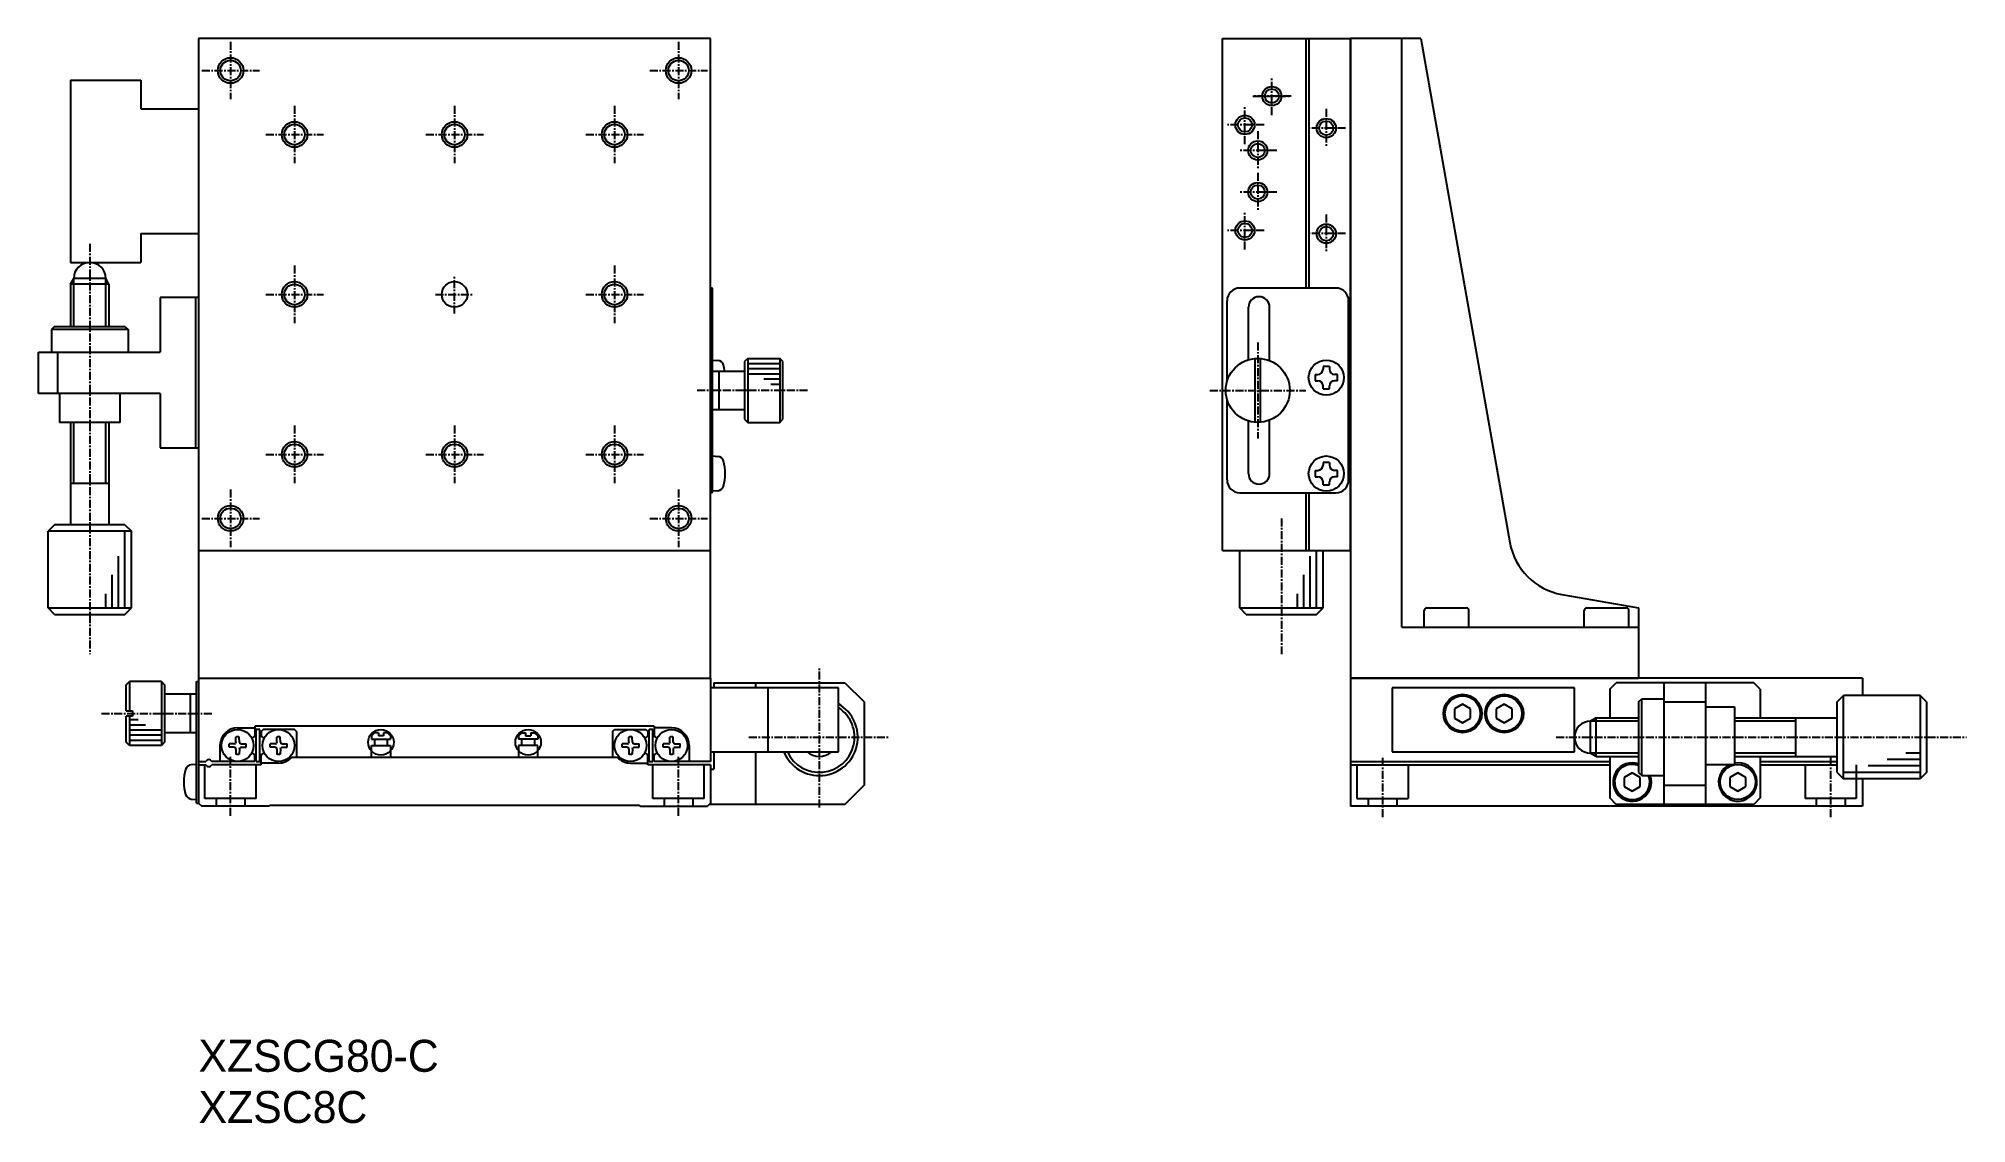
# Model space of a CAD drawing. Extents: x 76 to 378, y 34 to 203.
import ezdxf

# ---------------------------------------------------------------- set-up
doc = ezdxf.new("R2010")
doc.units = 0
doc.linetypes.add('CENTER', pattern=[2, 1.25, -0.25, 0.25, -0.25])
doc.layers.get('0').update_dxf_attribs({"linetype": 'CONTINUOUS'})
doc.layers.add('CENTER', color=1, linetype='CENTER')

msp = doc.modelspace()

# ---------------------------------------------------------------- linework, layer by layer
at = {"color": 7, "linetype": 'CONTINUOUS'}
for p, q in [((181.29, 203.21), (101.29, 203.21)), ((101.29, 203.21), (101.29, 103.21)), ((101.29, 203.21), (101.29, 123.21)), ((181.29, 103.21), (181.29, 203.21)), ((181.29, 123.21), (181.29, 203.21)), ((261.29, 203.21), (281.29, 203.21)), ((261.29, 123.21), (261.29, 203.21)), ((274.29, 203.21), (274.29, 164.21)), ((274.79, 203.21), (274.79, 164.21)), ((292.29, 203.21), (281.29, 203.21)), ((281.29, 203.21), (281.29, 103.21)), ((281.29, 123.21), (281.29, 203.21)), ((281.29, 203.21), (281.29, 123.21)), ((289.29, 111.21), (289.29, 203.21)), ((292.29, 203.21), (306.18, 124.43)), ((81.29, 196.71), (92.29, 196.71)), ((81.29, 196.71), (81.29, 168.21)), ((92.29, 196.71), (92.29, 192.21)), ((92.29, 192.21), (101.29, 192.21)), ((92.29, 172.71), (92.29, 168.21)), ((92.29, 172.71), (101.29, 172.71)), ((81.29, 168.21), (92.29, 168.21)), ((81.29, 164.84), (81.79, 165.71)), ((86.79, 165.71), (81.79, 165.71)), ((87.29, 164.84), (86.79, 165.71)), ((81.29, 164.84), (81.29, 158.21)), ((87.29, 164.84), (81.29, 164.84)), ((87.29, 164.84), (87.29, 158.21)), ((95.29, 162.71), (95.29, 154.21)), ((101.29, 162.71), (95.29, 162.71)), ((100.79, 162.71), (100.79, 139.21)), ((181.59, 164.21), (181.29, 164.21)), ((181.59, 132.21), (181.59, 164.21)), ((278.99, 164.21), (263.99, 164.21)), ((261.99, 149.61), (261.99, 162.21)), ((265.34, 152.99), (265.34, 161.21)), ((268.64, 152.85), (268.64, 161.21)), ((280.99, 134.21), (280.99, 162.21)), ((78.79, 158.21), (78.29, 157.71)), ((78.29, 157.71), (78.29, 154.21)), ((78.79, 158.21), (89.79, 158.21)), ((89.79, 158.21), (90.29, 157.71)), ((90.29, 157.71), (90.29, 154.21)), ((76.29, 147.71), (76.29, 154.21)), ((76.29, 154.21), (95.29, 154.21)), ((79.29, 147.71), (79.29, 154.21)), ((181.59, 152.96), (182.44, 152.88)), ((181.59, 151.21), (186.59, 151.21)), ((182.59, 151.21), (182.59, 145.21)), ((187.09, 153.21), (186.59, 152.71)), ((186.59, 152.71), (186.59, 143.71)), ((187.09, 153.21), (187.09, 143.21)), ((187.09, 153.21), (192.09, 153.21)), ((192.59, 152.71), (192.09, 153.21)), ((192.09, 153.21), (192.09, 143.21)), ((192.59, 143.71), (192.59, 152.71)), ((266.39, 143.22), (266.39, 153.19)), ((267.19, 143.22), (267.19, 153.19)), ((275.74, 150.71), (276.19, 150.71)), ((275.74, 150.71), (275.74, 149.71)), ((276.99, 151.96), (276.99, 151.51)), ((277.99, 151.96), (276.99, 151.96)), ((277.99, 151.96), (277.99, 151.51)), ((279.24, 150.71), (278.79, 150.71)), ((279.24, 149.71), (279.24, 150.71)), ((95.29, 147.71), (76.29, 147.71)), ((79.54, 147.71), (79.54, 143.21)), ((89.04, 143.21), (89.04, 147.71)), ((95.29, 147.71), (95.29, 139.21)), ((275.74, 149.71), (276.19, 149.71)), ((276.99, 148.46), (276.99, 148.91)), ((276.99, 148.46), (277.99, 148.46)), ((277.99, 148.46), (277.99, 148.91)), ((279.24, 149.71), (278.79, 149.71)), ((181.59, 145.21), (186.59, 145.21)), ((261.99, 134.21), (261.99, 146.81)), ((89.04, 143.21), (79.54, 143.21)), ((81.29, 143.21), (81.29, 127.21)), ((87.29, 143.21), (87.29, 127.21)), ((186.59, 143.71), (187.09, 143.21)), ((187.09, 143.21), (192.09, 143.21)), ((192.09, 143.21), (192.59, 143.71)), ((265.34, 135.21), (265.34, 143.42)), ((268.64, 135.21), (268.64, 143.56)), ((95.29, 139.21), (101.29, 139.21)), ((181.59, 137.96), (182.44, 137.88)), ((275.74, 135.71), (276.19, 135.71)), ((275.74, 135.71), (275.74, 134.71)), ((276.99, 136.96), (276.99, 136.51)), ((277.99, 136.96), (276.99, 136.96)), ((277.99, 136.96), (277.99, 136.51)), ((279.24, 135.71), (278.79, 135.71)), ((279.24, 134.71), (279.24, 135.71)), ((81.29, 133.71), (87.29, 133.71)), ((275.74, 134.71), (276.19, 134.71)), ((276.99, 133.46), (276.99, 133.91)), ((276.99, 133.46), (277.99, 133.46)), ((277.99, 133.46), (277.99, 133.91)), ((279.24, 134.71), (278.79, 134.71)), ((181.59, 132.21), (181.29, 132.21)), ((182.44, 132.53), (181.59, 132.46)), ((263.99, 132.21), (278.99, 132.21)), ((274.29, 132.21), (274.29, 123.21)), ((274.79, 132.21), (274.79, 123.21)), ((78.79, 127.21), (77.79, 126.21)), ((89.79, 127.21), (78.79, 127.21)), ((89.79, 127.21), (90.79, 126.21)), ((77.79, 114.21), (77.79, 126.21)), ((90.79, 114.21), (90.79, 126.21)), ((101.29, 123.21), (181.29, 123.21)), ((261.29, 123.21), (281.29, 123.21)), ((263.99, 114.21), (263.99, 123.21)), ((276.99, 114.21), (276.99, 123.21)), ((314.3, 116.32), (326.29, 114.21)), ((78.79, 113.21), (77.79, 114.21)), ((78.79, 113.21), (89.79, 113.21)), ((89.79, 113.21), (90.79, 114.21)), ((264.99, 113.21), (263.99, 114.21)), ((264.99, 113.21), (275.99, 113.21)), ((275.99, 113.21), (276.99, 114.21)), ((292.79, 111.21), (292.79, 113.81)), ((293.19, 114.21), (299.39, 114.21)), ((299.79, 111.21), (299.79, 113.81)), ((317.79, 111.21), (317.79, 113.81)), ((318.19, 114.21), (324.39, 114.21)), ((324.79, 111.21), (324.79, 113.81)), ((326.29, 114.21), (326.29, 103.21)), ((289.29, 111.21), (326.29, 111.21)), ((89.99, 102.21), (90.49, 102.71)), ((95.49, 102.71), (90.49, 102.71)), ((95.49, 102.71), (95.99, 102.21)), ((100.99, 83.71), (100.99, 102.71)), ((100.99, 102.71), (101.29, 102.71)), ((101.29, 103.21), (181.29, 103.21)), ((101.29, 103.21), (101.29, 83.71)), ((101.29, 103.21), (181.29, 103.21)), ((181.29, 103.21), (181.29, 90.21)), ((181.79, 102.51), (202.29, 102.51)), ((181.79, 102.51), (181.79, 101.71)), ((188.29, 102.51), (188.29, 101.71)), ((202.29, 102.51), (205.29, 99.51)), ((361.29, 103.21), (281.29, 103.21)), ((281.29, 103.21), (281.29, 83.21)), ((281.29, 103.21), (326.29, 103.21)), ((321.79, 101.51), (322.79, 102.51)), ((344.29, 102.51), (322.79, 102.51)), ((330.29, 83.51), (330.29, 102.51)), ((336.79, 83.51), (336.79, 102.51)), ((345.29, 101.51), (344.29, 102.51)), ((361.29, 103.21), (361.29, 100.51)), ((361.29, 102.71), (361.29, 102.51)), ((89.99, 98.11), (89.99, 102.21)), ((95.99, 102.21), (95.99, 93.21)), ((100.99, 100.71), (95.99, 100.71)), ((99.99, 100.71), (99.99, 94.71)), ((201.29, 101.71), (181.29, 101.71)), ((190.29, 91.71), (190.29, 101.71)), ((201.29, 91.71), (201.29, 101.71)), ((205.29, 99.51), (205.29, 86.51)), ((287.79, 101.71), (287.79, 91.71)), ((316.29, 101.71), (287.79, 101.71)), ((316.29, 91.71), (316.29, 101.71)), ((321.79, 101.51), (321.79, 97.01)), ((326.29, 99.51), (326.79, 100.01)), ((326.29, 99.51), (326.29, 88.51)), ((326.79, 100.01), (330.29, 100.01)), ((330.29, 99.51), (336.79, 99.51)), ((345.29, 101.51), (345.29, 97.01)), ((357.29, 99.51), (358.29, 100.51)), ((357.29, 88.51), (357.29, 99.51)), ((370.29, 100.51), (358.29, 100.51)), ((371.29, 99.51), (370.29, 100.51)), ((371.29, 99.51), (371.29, 88.51)), ((89.99, 98.11), (90.99, 98.11)), ((89.99, 93.21), (89.99, 97.31)), ((90.99, 97.31), (89.99, 97.31)), ((90.99, 98.11), (90.99, 97.31)), ((298.79, 99.15), (297.54, 98.43)), ((297.54, 98.43), (297.54, 96.99)), ((297.54, 96.99), (298.79, 96.26)), ((300.04, 98.43), (298.79, 99.15)), ((298.79, 96.26), (300.04, 96.99)), ((300.04, 96.99), (300.04, 98.43)), ((305.29, 99.15), (304.04, 98.43)), ((304.04, 98.43), (304.04, 96.99)), ((304.04, 96.99), (305.29, 96.26)), ((306.54, 98.43), (305.29, 99.15)), ((305.29, 96.26), (306.54, 96.99)), ((306.54, 96.99), (306.54, 98.43)), ((319.66, 97.01), (318.79, 96.51)), ((318.79, 91.51), (318.79, 96.51)), ((319.66, 91.01), (319.66, 97.01)), ((319.66, 97.01), (326.29, 97.01)), ((336.79, 98.76), (341.29, 98.76)), ((341.29, 98.76), (341.29, 89.76)), ((341.29, 97.01), (357.29, 97.01)), ((350.79, 97.01), (350.79, 91.01)), ((100.99, 94.71), (95.99, 94.71)), ((107.12, 93.21), (107.13, 94.03)), ((107.39, 95.46), (110.09, 95.46)), ((107.67, 93.21), (107.65, 94.03)), ((110.09, 95.71), (110.09, 94.12)), ((172.49, 95.71), (110.09, 95.71)), ((110.29, 90.21), (110.29, 95.21)), ((110.89, 95.21), (110.29, 95.21)), ((110.89, 90.21), (110.89, 95.21)), ((111.09, 94.91), (111.39, 95.21)), ((111.09, 94.91), (111.09, 94.12)), ((116.29, 95.21), (111.39, 95.21)), ((113.52, 93.21), (113.53, 94.03)), ((114.07, 93.21), (114.05, 94.03)), ((116.59, 94.91), (116.29, 95.21)), ((116.59, 94.91), (116.59, 90.91)), ((128.29, 94.21), (128.79, 94.71)), ((128.29, 94.21), (128.29, 93.71)), ((128.29, 93.71), (131.29, 93.71)), ((129.39, 94.71), (128.79, 94.71)), ((128.79, 93.71), (128.79, 92.71)), ((129.39, 94.71), (129.39, 94.21)), ((130.19, 94.21), (129.39, 94.21)), ((130.19, 94.71), (130.19, 94.21)), ((130.79, 94.71), (130.19, 94.71)), ((131.29, 94.21), (130.79, 94.71)), ((130.79, 92.71), (130.79, 93.71)), ((131.29, 94.21), (131.29, 93.71)), ((151.29, 94.21), (151.79, 94.71)), ((151.29, 94.21), (151.29, 93.71)), ((154.29, 93.71), (151.29, 93.71)), ((151.79, 94.71), (152.39, 94.71)), ((151.79, 92.71), (151.79, 93.71)), ((152.39, 94.71), (152.39, 94.21)), ((152.39, 94.21), (153.19, 94.21)), ((153.19, 94.71), (153.19, 94.21)), ((153.19, 94.71), (153.79, 94.71)), ((154.29, 94.21), (153.79, 94.71)), ((153.79, 93.71), (153.79, 92.71)), ((154.29, 94.21), (154.29, 93.71)), ((165.99, 94.91), (166.29, 95.21)), ((165.99, 94.91), (165.99, 90.91)), ((166.29, 95.21), (171.19, 95.21)), ((168.52, 93.21), (168.53, 94.03)), ((169.07, 93.21), (169.05, 94.03)), ((171.49, 94.91), (171.19, 95.21)), ((171.49, 94.91), (171.49, 94.12)), ((171.69, 90.21), (171.69, 95.21)), ((172.29, 95.21), (171.69, 95.21)), ((172.29, 90.21), (172.29, 95.21)), ((172.49, 95.71), (172.49, 94.12)), ((175.19, 95.46), (172.49, 95.46)), ((174.92, 93.21), (174.93, 94.03)), ((175.47, 93.21), (175.45, 94.03)), ((90.49, 92.71), (89.99, 93.21)), ((95.49, 92.71), (90.49, 92.71)), ((95.99, 93.21), (95.49, 92.71)), ((104.64, 92.71), (104.64, 90.21)), ((106.91, 92.98), (106.07, 92.97)), ((106.91, 92.43), (106.07, 92.45)), ((106.91, 92.98), (107.05, 93.04)), ((106.91, 92.43), (107.05, 92.37)), ((107.12, 93.21), (107.05, 93.04)), ((107.12, 92.21), (107.05, 92.37)), ((107.12, 92.21), (107.13, 91.38)), ((107.67, 92.21), (107.65, 91.38)), ((107.67, 93.21), (107.74, 93.04)), ((107.67, 92.21), (107.74, 92.37)), ((107.88, 92.98), (107.74, 93.04)), ((107.88, 92.43), (107.74, 92.37)), ((107.88, 92.98), (108.72, 92.97)), ((107.88, 92.43), (108.72, 92.45)), ((110.09, 90.21), (110.09, 91.29)), ((111.09, 89.71), (111.09, 91.29)), ((113.31, 92.98), (112.47, 92.97)), ((113.31, 92.43), (112.47, 92.45)), ((113.31, 92.98), (113.45, 93.04)), ((113.31, 92.43), (113.45, 92.37)), ((113.52, 93.21), (113.45, 93.04)), ((113.52, 92.21), (113.45, 92.37)), ((113.52, 92.21), (113.53, 91.38)), ((114.07, 92.21), (114.05, 91.38)), ((114.07, 93.21), (114.14, 93.04)), ((114.07, 92.21), (114.14, 92.37)), ((114.28, 92.98), (114.14, 93.04)), ((114.28, 92.43), (114.14, 92.37)), ((114.28, 92.98), (115.12, 92.97)), ((114.28, 92.43), (115.12, 92.45)), ((115.87, 90.91), (166.71, 90.91)), ((128.29, 90.91), (128.29, 92.71)), ((128.29, 92.71), (131.29, 92.71)), ((131.29, 92.71), (131.29, 90.91)), ((151.29, 92.71), (151.29, 90.91)), ((154.29, 92.71), (151.29, 92.71)), ((154.29, 90.91), (154.29, 92.71)), ((168.31, 92.98), (167.47, 92.97)), ((168.31, 92.43), (167.47, 92.45)), ((168.31, 92.98), (168.45, 93.04)), ((168.31, 92.43), (168.45, 92.37)), ((168.52, 93.21), (168.45, 93.04)), ((168.52, 92.21), (168.45, 92.37)), ((168.52, 92.21), (168.53, 91.38)), ((169.07, 92.21), (169.05, 91.38)), ((169.07, 93.21), (169.14, 93.04)), ((169.07, 92.21), (169.14, 92.37)), ((169.28, 92.98), (169.14, 93.04)), ((169.28, 92.43), (169.14, 92.37)), ((169.28, 92.98), (170.12, 92.97)), ((169.28, 92.43), (170.12, 92.45)), ((171.49, 89.71), (171.49, 91.29)), ((172.49, 90.21), (172.49, 91.29)), ((174.71, 92.98), (173.87, 92.97)), ((174.71, 92.43), (173.87, 92.45)), ((174.71, 92.98), (174.85, 93.04)), ((174.71, 92.43), (174.85, 92.37)), ((174.92, 93.21), (174.85, 93.04)), ((174.92, 92.21), (174.85, 92.37)), ((174.92, 92.21), (174.93, 91.38)), ((175.47, 92.21), (175.45, 91.38)), ((175.47, 93.21), (175.54, 93.04)), ((175.47, 92.21), (175.54, 92.37)), ((175.68, 92.98), (175.54, 93.04)), ((175.68, 92.43), (175.54, 92.37)), ((175.68, 92.98), (176.52, 92.97)), ((175.68, 92.43), (176.52, 92.45)), ((177.94, 92.71), (177.94, 90.21)), ((181.29, 91.71), (201.29, 91.71)), ((181.79, 91.71), (181.79, 89.01)), ((188.29, 91.71), (188.29, 83.51)), ((287.79, 91.71), (316.29, 91.71)), ((319.66, 91.01), (318.79, 91.51)), ((319.66, 91.01), (326.29, 91.01)), ((321.79, 91.01), (321.79, 84.51)), ((341.29, 91.01), (357.29, 91.01)), ((345.29, 91.01), (345.29, 84.51)), ((100.99, 89.76), (100.15, 89.68)), ((101.29, 90.21), (102.44, 90.21)), ((101.29, 89.71), (102.44, 89.71)), ((110.09, 90.21), (103.35, 90.21)), ((111.09, 89.71), (103.35, 89.71)), ((110.29, 90.21), (110.89, 90.21)), ((113.79, 89.96), (111.09, 89.96)), ((168.79, 89.96), (171.49, 89.96)), ((181.29, 89.71), (171.49, 89.71)), ((171.69, 90.21), (172.29, 90.21)), ((181.29, 90.21), (172.49, 90.21)), ((181.29, 89.71), (181.29, 83.71)), ((181.29, 89.01), (181.79, 89.01)), ((281.29, 90.21), (321.79, 90.21)), ((281.29, 89.71), (321.79, 89.71)), ((325.29, 88.45), (324.04, 87.73)), ((324.04, 87.73), (324.04, 86.29)), ((326.54, 87.73), (325.29, 88.45)), ((326.29, 88.51), (326.79, 88.01)), ((326.54, 86.29), (326.54, 87.73)), ((326.79, 88.01), (330.29, 88.01)), ((336.79, 89.76), (341.29, 89.76)), ((341.79, 88.45), (340.54, 87.73)), ((340.54, 87.73), (340.54, 86.29)), ((343.04, 87.73), (341.79, 88.45)), ((343.04, 86.29), (343.04, 87.73)), ((345.29, 90.21), (357.29, 90.21)), ((345.29, 89.71), (357.29, 89.71)), ((357.29, 88.51), (358.29, 87.51)), ((370.29, 87.51), (358.29, 87.51)), ((361.29, 87.51), (361.29, 83.21)), ((371.29, 88.51), (370.29, 87.51)), ((205.29, 86.51), (202.29, 83.51)), ((322.79, 83.51), (321.79, 84.51)), ((324.04, 86.29), (325.29, 85.56)), ((325.29, 85.56), (326.54, 86.29)), ((330.29, 86.51), (336.79, 86.51)), ((340.54, 86.29), (341.79, 85.56)), ((341.79, 85.56), (343.04, 86.29)), ((345.29, 84.51), (344.29, 83.51)), ((100.15, 84.33), (100.99, 84.26)), ((100.99, 83.71), (101.29, 83.71)), ((101.29, 83.71), (101.79, 83.21)), ((112.29, 83.21), (101.79, 83.21)), ((112.49, 83.41), (112.29, 83.21)), ((112.49, 83.41), (170.09, 83.41)), ((170.09, 83.41), (170.29, 83.21)), ((170.29, 83.21), (180.79, 83.21)), ((181.29, 83.71), (180.79, 83.21)), ((202.29, 83.51), (181.11, 83.51)), ((361.29, 83.21), (281.29, 83.21)), ((344.29, 83.51), (322.79, 83.51))]:
    msp.add_line(p, q, dxfattribs=at)
at = {"color": 3, "linetype": 'CONTINUOUS'}
for p, q in [((81.79, 158.21), (81.79, 165.71)), ((86.79, 158.21), (86.79, 165.71)), ((90.29, 157.71), (78.29, 157.71)), ((187.09, 152.41), (192.09, 152.41)), ((187.09, 151.61), (192.09, 151.61)), ((187.09, 150.81), (192.09, 150.81)), ((189.59, 150.01), (192.09, 150.01)), ((190.72, 149.21), (192.09, 149.21)), ((81.79, 133.71), (81.79, 143.21)), ((86.79, 133.71), (86.79, 143.21)), ((90.79, 126.21), (77.79, 126.21)), ((89.79, 114.21), (89.79, 126.21)), ((88.79, 114.21), (88.79, 122.32)), ((274.99, 114.21), (274.99, 122.32)), ((275.99, 114.21), (275.99, 123.21)), ((87.79, 114.21), (87.79, 119.38)), ((273.99, 114.21), (273.99, 119.38)), ((86.79, 114.21), (86.79, 116.44)), ((272.99, 114.21), (272.99, 116.44)), ((77.79, 114.21), (90.79, 114.21)), ((263.99, 114.21), (276.99, 114.21)), ((90.49, 102.71), (90.49, 98.11)), ((95.49, 102.71), (95.49, 92.71)), ((326.79, 88.01), (326.79, 100.01)), ((358.29, 87.51), (358.29, 100.51)), ((370.29, 100.51), (370.29, 87.51)), ((90.49, 97.31), (90.49, 92.71)), ((91.87, 96.71), (90.49, 96.71)), ((326.29, 96.51), (318.79, 96.51)), ((350.79, 96.51), (341.29, 96.51)), ((92.99, 95.91), (90.49, 95.91)), ((95.49, 95.11), (90.49, 95.11)), ((95.49, 94.31), (90.49, 94.31)), ((95.49, 93.51), (90.49, 93.51)), ((326.29, 91.51), (318.79, 91.51)), ((350.79, 91.51), (341.29, 91.51)), ((370.29, 90.51), (365.12, 90.51)), ((370.29, 91.51), (368.06, 91.51)), ((102.29, 84.41), (102.29, 89.71)), ((110.29, 84.41), (110.29, 89.71)), ((172.29, 84.41), (172.29, 89.71)), ((180.29, 84.41), (180.29, 89.71)), ((282.29, 89.71), (282.29, 84.41)), ((290.29, 89.71), (290.29, 84.41)), ((352.29, 89.71), (352.29, 84.41)), ((370.29, 88.51), (358.29, 88.51)), ((360.29, 89.71), (360.29, 84.41)), ((370.29, 89.51), (362.18, 89.51)), ((110.29, 84.41), (102.29, 84.41)), ((104.04, 84.41), (104.04, 83.21)), ((108.54, 84.41), (108.54, 83.21)), ((180.29, 84.41), (172.29, 84.41)), ((174.04, 84.41), (174.04, 83.21)), ((178.54, 84.41), (178.54, 83.21)), ((282.29, 84.41), (290.29, 84.41)), ((284.04, 84.41), (284.04, 83.21)), ((288.54, 84.41), (288.54, 83.21)), ((360.29, 84.41), (352.29, 84.41)), ((354.04, 84.41), (354.04, 83.21)), ((358.54, 84.41), (358.54, 83.21))]:
    msp.add_line(p, q, dxfattribs=at)
for centre, radius in [((106.29, 198.21), 2), ((176.29, 198.21), 2), ((269, 194.21), 1.5), ((116.29, 188.21), 2), ((141.29, 188.21), 2), ((166.29, 188.21), 2), ((264.79, 189.71), 1.5), ((277.49, 189.21), 1.5), ((266.79, 185.71), 1.5), ((266.79, 179.21), 1.5), ((264.79, 173.21), 1.5), ((277.49, 172.71), 1.5), ((116.29, 163.21), 2), ((166.29, 163.21), 2), ((116.29, 138.21), 2), ((141.29, 138.21), 2), ((166.29, 138.21), 2), ((106.29, 128.21), 2), ((176.29, 128.21), 2), ((129.79, 93.21), 2), ((152.79, 93.21), 2)]:
    msp.add_circle(centre, radius, dxfattribs=at)
at = {"color": 7, "linetype": 'CONTINUOUS'}
for centre, radius in [((106.29, 198.21), 1.6), ((176.29, 198.21), 1.6), ((269, 194.21), 1.1), ((116.29, 188.21), 1.6), ((141.29, 188.21), 1.6), ((166.29, 188.21), 1.6), ((264.79, 189.71), 1.1), ((277.49, 189.21), 1.1), ((266.79, 185.71), 1.1), ((266.79, 179.21), 1.1), ((264.79, 173.21), 1.1), ((277.49, 172.71), 1.1), ((116.29, 163.21), 1.6), ((141.29, 163.21), 2), ((166.29, 163.21), 1.6), ((266.79, 148.21), 5), ((277.49, 150.21), 2.75), ((116.29, 138.21), 1.6), ((141.29, 138.21), 1.6), ((166.29, 138.21), 1.6), ((277.49, 135.21), 2.75), ((106.29, 128.21), 1.6), ((176.29, 128.21), 1.6), ((298.79, 97.71), 3), ((298.79, 97.71), 2.75), ((305.29, 97.71), 3), ((305.29, 97.71), 2.75), ((107.39, 92.71), 2.5), ((113.79, 92.71), 2.5), ((168.79, 92.71), 2.5), ((175.19, 92.71), 2.5), ((341.79, 87.01), 2.75)]:
    msp.add_circle(centre, radius, dxfattribs=at)
for centre, radius, start, end in [((84.29, 165.71), 2.5, 360, 180), ((263.99, 162.21), 2, 90, 180), ((266.99, 161.21), 1.65, 0, 180), ((278.99, 162.21), 2, 0, 90), ((182.35, 151.89), 1, 16.257, 85), ((176.59, 150.21), 7, 8.2132, 16.257), ((276.19, 151.51), 0.8, 270, 0), ((278.79, 151.51), 0.8, 180, 270), ((276.19, 148.91), 0.8, 0, 90), ((278.79, 148.91), 0.8, 90, 180), ((182.35, 136.89), 1, 16.257, 85), ((176.59, 135.21), 7, 343.743, 16.257), ((276.19, 136.51), 0.8, 270, 0), ((278.79, 136.51), 0.8, 180, 270), ((182.35, 133.53), 1, 275, 343.743), ((263.99, 134.21), 2, 180, 270), ((266.99, 135.21), 1.65, 180, 0), ((276.19, 133.91), 0.8, 0, 90), ((278.79, 133.91), 0.8, 90, 180), ((278.99, 134.21), 2, 270, 0), ((316.03, 126.17), 10, 190, 260), ((293.19, 113.81), 0.4, 90, 180), ((299.39, 113.81), 0.4, 0, 90), ((318.19, 113.81), 0.4, 90, 180), ((324.39, 113.81), 0.4, 0, 90), ((198.29, 94.01), 6, 202.5403, 60), ((318.79, 94.01), 2.5, 90, 270), ((107.39, 92.71), 2.75, 90, 180), ((107.39, 92.71), 1.35, 78.8959, 101.1041), ((110.59, 92.71), 1.5, 101.5369, 130.5416), ((110.59, 92.71), 1.5, 49.4584, 78.463), ((113.79, 92.71), 1.35, 78.8959, 101.1041), ((168.79, 92.71), 1.35, 78.8959, 101.1041), ((171.99, 92.71), 1.5, 101.5369, 130.5416), ((171.99, 92.71), 1.5, 49.4584, 78.463), ((175.19, 92.71), 1.35, 78.8959, 101.1041), ((175.19, 92.71), 2.75, 360, 90), ((102.89, 90.01), 0.5, 23.5782, 156.4218), ((107.39, 92.71), 1.35, 168.8959, 191.1041), ((107.39, 92.71), 1.35, 258.8959, 281.1041), ((107.39, 92.71), 1.35, 348.8959, 11.1041), ((110.59, 92.71), 1.5, 229.4584, 258.463), ((110.59, 92.71), 1.5, 281.537, 310.5416), ((113.79, 92.71), 1.35, 168.8959, 191.1041), ((113.79, 92.71), 1.35, 258.8959, 281.1041), ((113.79, 92.71), 2.75, 270, 319.1149), ((113.79, 92.71), 1.35, 348.8959, 11.1041), ((168.79, 92.71), 2.75, 220.8851, 270), ((168.79, 92.71), 1.35, 168.8959, 191.1041), ((168.79, 92.71), 1.35, 258.8959, 281.1041), ((168.79, 92.71), 1.35, 348.8959, 11.1041), ((171.99, 92.71), 1.5, 229.4584, 258.463), ((171.99, 92.71), 1.5, 281.537, 310.5416), ((175.19, 92.71), 1.35, 168.8959, 191.1041), ((175.19, 92.71), 1.35, 258.8959, 281.1041), ((175.19, 92.71), 1.35, 348.8959, 11.1041), ((198.29, 94.01), 3, 230.0554, 309.9446), ((105.99, 87.01), 7, 163.743, 196.257), ((100.23, 88.69), 1, 95, 163.743), ((102.89, 89.91), 0.5, 203.5782, 336.4218), ((325.29, 87.01), 3, 70.5287, 19.4712), ((325.29, 87.01), 2.75, 68.6762, 21.3237), ((341.79, 87.01), 3, 113.5564, 99.5941), ((100.23, 85.33), 1, 196.257, 265)]:
    msp.add_arc(centre, radius, start, end, dxfattribs=at)
at = {"color": 3, "linetype": 'CONTINUOUS'}
msp.add_arc((198.29, 94.01), 5.5, 204.7198, 56.9443, dxfattribs=at)
at = {"layer": 'CENTER', "color": 1, "linetype": 'CENTER'}
for p, q in [((106.29, 202.71), (106.29, 193.71)), ((176.29, 202.71), (176.29, 193.71)), ((101.79, 198.21), (110.79, 198.21)), ((171.79, 198.21), (180.79, 198.21)), ((269, 191.21), (269, 197.21)), ((269, 191.21), (269, 197.21)), ((272, 194.21), (266, 194.21)), ((266, 194.21), (272, 194.21)), ((116.29, 192.71), (116.29, 183.71)), ((141.29, 192.71), (141.29, 183.71)), ((166.29, 192.71), (166.29, 183.71)), ((264.79, 186.71), (264.79, 192.71)), ((277.49, 192.21), (277.49, 186.21)), ((111.79, 188.21), (120.79, 188.21)), ((136.79, 188.21), (145.79, 188.21)), ((161.79, 188.21), (170.79, 188.21)), ((267.79, 189.71), (261.79, 189.71)), ((266.79, 188.71), (266.79, 182.71)), ((280.49, 189.21), (274.49, 189.21)), ((269.79, 185.71), (263.79, 185.71)), ((266.79, 182.21), (266.79, 176.21)), ((269.79, 179.21), (263.79, 179.21)), ((264.79, 170.21), (264.79, 176.21)), ((277.49, 175.71), (277.49, 169.71)), ((267.79, 173.21), (261.79, 173.21)), ((280.49, 172.71), (274.49, 172.71)), ((84.29, 171.1), (84.29, 106.99)), ((116.29, 167.71), (116.29, 158.71)), ((141.29, 160.21), (141.29, 166.21)), ((166.29, 167.71), (166.29, 158.71)), ((111.79, 163.21), (120.79, 163.21)), ((138.29, 163.21), (144.29, 163.21)), ((161.79, 163.21), (170.79, 163.21)), ((266.79, 155.71), (266.79, 140.71)), ((196.46, 148.21), (179.2, 148.21)), ((259.29, 148.21), (274.29, 148.21)), ((116.29, 142.71), (116.29, 133.71)), ((141.29, 142.71), (141.29, 133.71)), ((166.29, 142.71), (166.29, 133.71)), ((111.79, 138.21), (120.79, 138.21)), ((136.79, 138.21), (145.79, 138.21)), ((161.79, 138.21), (170.79, 138.21)), ((106.29, 132.71), (106.29, 123.71)), ((176.29, 132.71), (176.29, 123.71)), ((101.79, 128.21), (110.79, 128.21)), ((171.79, 128.21), (180.79, 128.21)), ((270.49, 128.21), (270.49, 106.99)), ((198.29, 83.01), (198.29, 105.01)), ((86.13, 97.71), (103.39, 97.71)), ((187.29, 94.01), (209.29, 94.01)), ((313.41, 94.01), (377.51, 94.01)), ((106.29, 81.71), (106.29, 91.04)), ((176.29, 81.71), (176.29, 91.04)), ((286.29, 90.76), (286.29, 81.24)), ((356.29, 90.76), (356.29, 81.24))]:
    msp.add_line(p, q, dxfattribs=at)

# ---------------------------------------------------------------- texts
at = {"color": 7, "linetype": 'CONTINUOUS'}
for s, p in [('XZSCG80-C', (101.29, 41.71)), ('XZSC8C', (101.29, 33.71))]:
    msp.add_text(s, height=5, dxfattribs=at).set_placement(p)

doc.saveas('drawing.dxf')
